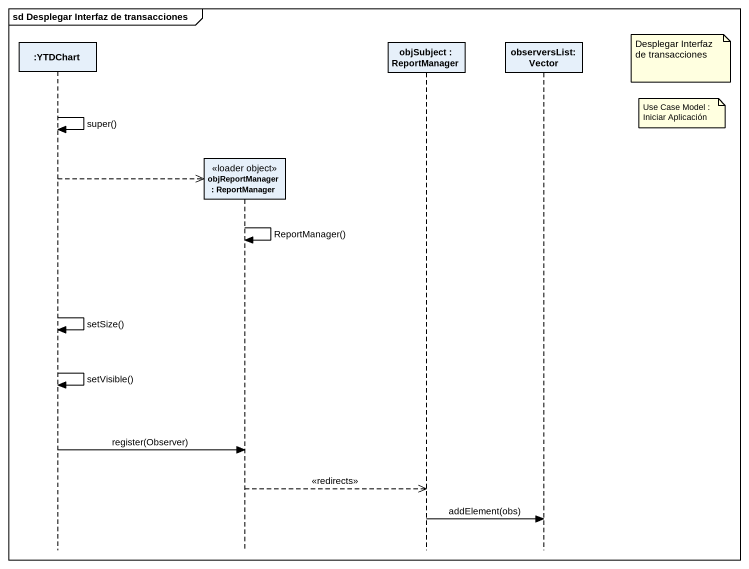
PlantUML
@startuml
mainframe sd Desplegar Interfaz de transacciones
hide footbox
participant ":YTDChart" as YTDChart
participant "objReportManager : ReportManager" as objReportManager <<loader object>>
participant "objSubject : ReportManager" as objSubject
participant "observersList: Vector" as observersList_Vector

note right of observersList_Vector : Desplegar Interfaz de transacciones
note right of observersList_Vector : Use Case Model : Iniciar Aplicación
YTDChart -> YTDChart : super()
YTDChart -->> objReportManager **
objReportManager -> objReportManager : ReportManager()
YTDChart -> YTDChart : setSize()
YTDChart -> YTDChart : setVisible()
YTDChart -> objReportManager : register(Observer)
objReportManager -->> objSubject : <<redirects>>
objSubject -> observersList_Vector : addElement(obs)
@enduml
